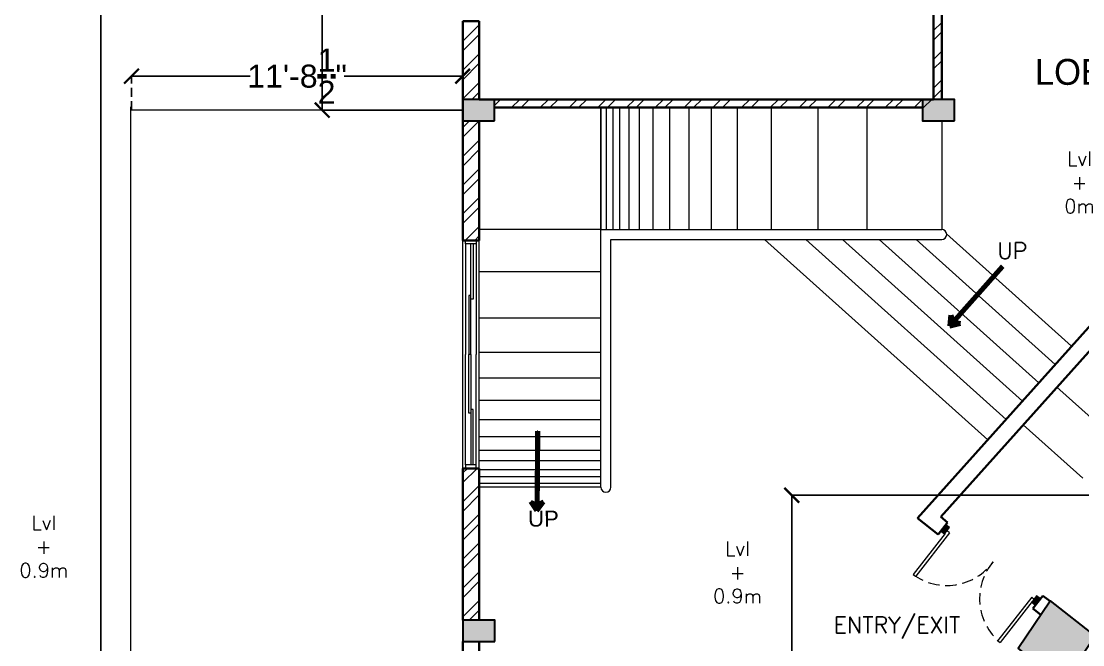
# Model space of a CAD drawing. Header units: inches. Extents: x 845 to 17085, y 908 to 10810.
# Drawn here: x 1931.4 to 2381.4, y 3171.1 to 3435.1 of the extents above; entities that cross this region are included whole.
import ezdxf

# ---------------------------------------------------------------- set-up
doc = ezdxf.new("R2010")
doc.units = ezdxf.units.IN
doc.header["$LTSCALE"] = 15
doc.header["$MEASUREMENT"] = 0
for name, pattern in [('ACAD_ISO04W100', [30.5, 24, -3, 0.5, -3]), ('CONTINUA', [0]), ('DASHED2', [0.375, 0.25, -0.125])]:
    doc.linetypes.add(name, pattern=pattern)
for name, color, linetype, lineweight in [('.13', 5, 'Continuous', 13), ('.15', 4, 'Continuous', 15), ('c1', 21, 'Continuous', 30), ('FURN', 43, 'Continuous', 18), ('FURN 2', 34, 'Continuous', 15), ('FURNITURE', 175, 'Continuous', 80), ('GRID', 8, 'ACAD_ISO04W100', 5), ('HATCH', 251, 'Continuous', 5), ('humans', 7, 'Continuous', 15), ('L-TXT', 255, 'Continuous', 9), ('SLD', 140, 'Continuous', 9), ('wall 1', 1, 'Continuous', 35), ('WIND & DOOR', 160, 'Continuous', 9)]:
    doc.layers.add(name, color=color, linetype=linetype, lineweight=lineweight)
doc.layers.add('door and window', color=7, linetype='Continuous', lineweight=25, true_color=0x0609c1)
doc.layers.add('TEX', color=133, linetype='Continuous')
doc.layers.add('Text', color=255, linetype='Continuous')
doc.styles.add('ROMANS', font='ROMANS')
doc.styles.get("Standard").update_dxf_attribs({"font": 'arial.ttf'})
doc.dimstyles.get("Standard").update_dxf_attribs({"dimtxt": 9.75, "dimasz": 6.25, "dimexe": 0.18, "dimexo": 0.0625, "dimgap": 0.09, "dimtad": 0, "dimdec": 1, "dimzin": 0, "dimdsep": 46, "dimlunit": 4, "dimtxsty": 'Standard', "dimblk": 'ARCHTICK', "dimcen": 0.09, "dimadec": 0, "dimazin": 0, "dimtfac": 1, "dimtdec": 1, "dimtofl": 0, "dimtmove": 0, "dimatfit": 3, "dimldrblk": 'ARCHTICK', "dimfxl": 1, "dimtolj": 1, "dimtzin": 0, "dimlwd": 25, "dimarcsym": 0})
pattern_1 = [(45, (-97695.34, -40951.402), (-6.0932045, 6.0932045), []), (45, (-97691.278, -40951.402), (-6.0932045, 6.0932045), [])]

# ---------------------------------------------------------------- blocks, each defined once
blk = doc.blocks.new('ARROW')
at = {"layer": 'FURNITURE'}
h = blk.add_hatch(color=4, dxfattribs=at)
h.dxf.hatch_style = 1
h.paths.add_polyline_path([(3172.813, 3642.279), (3172.7, 3642.199), (3172.768, 3642.199)])
h.paths.add_polyline_path([(3172.768, 3642.199), (3172.7, 3642.199), (3172.813, 3642.119)])
at = {"color": 4}
blk.add_line((3173.701, 3642.202), (3173.701, 3642.196), dxfattribs=at)
at = {"layer": 'FURNITURE', "color": 4}
for p, q in [((3172.7, 3642.199), (3172.813, 3642.279)), ((3173.701, 3642.202), (3172.7, 3642.202)), ((3173.701, 3642.199), (3172.7, 3642.199)), ((3172.7, 3642.199), (3172.813, 3642.119)), ((3173.701, 3642.196), (3172.7, 3642.196)), ((3172.813, 3642.279), (3172.768, 3642.199)), ((3172.813, 3642.119), (3172.768, 3642.199))]:
    blk.add_line(p, q, dxfattribs=at)
blk = doc.blocks.new('_ArchTick')
at = {"layer": 'GRID', "color": 0, "const_width": 0.15}
blk.add_lwpolyline([(-0.5, -0.5), (0.5, 0.5)], dxfattribs=at)
blk = doc.blocks.new('*D116')
at = {"layer": 'Defpoints', "color": 0, "linetype": 'ByBlock', "lineweight": 30, "transparency": 16777216}
for p in [(2118.63, 3891.44), (2059.04, 3397.46), (2118.63, 3397.46)]:
    blk.add_point(p, dxfattribs=at)
at = {"layer": 'humans', "color": 0, "linetype": 'ByBlock', "lineweight": -2, "transparency": 16777216}
for p, q in [((2118.57, 3891.44), (2058.86, 3891.44)), ((2118.57, 3397.46), (2058.86, 3397.46))]:
    blk.add_line(p, q, dxfattribs=at)
at = {"layer": 'humans', "color": 0, "linetype": 'Continuous', "lineweight": 25, "transparency": 16777216}
for p, q in [((2059.04, 3891.44), (2059.04, 3661.48)), ((2059.04, 3397.46), (2059.04, 3627.41))]:
    blk.add_line(p, q, dxfattribs=at)
at = {"layer": 'humans', "color": 0, "linetype": 'ByBlock', "lineweight": 25, "transparency": 16777216, "xscale": 6.25, "yscale": 6.25, "zscale": 6.25}
for p, rotation in [((2059.04, 3891.44), 90), ((2059.04, 3397.46), 270)]:
    blk.add_blockref('_ArchTick', p, dxfattribs=dict(at, rotation=rotation))
at = {"layer": 'humans', "color": 0, "linetype": 'ByBlock', "transparency": 16777216, "insert": (2059.04, 3644.45), "char_height": 9.75, "attachment_point": 5, "rotation": 90}
blk.add_mtext('\\A1;41\'-2"', dxfattribs=at)
blk = doc.blocks.new('*D142')
at = {"layer": 'Defpoints', "color": 0, "linetype": 'ByBlock', "lineweight": 30, "transparency": 16777216}
for p in [(2258.07, 3234.38), (2397.64, 3234.38), (2397.64, 2826.49)]:
    blk.add_point(p, dxfattribs=at)
at = {"layer": 'humans', "color": 0, "linetype": 'ByBlock', "lineweight": -2, "transparency": 16777216}
for p, q in [((2397.58, 3234.38), (2257.89, 3234.38)), ((2397.58, 2826.49), (2257.89, 2826.49))]:
    blk.add_line(p, q, dxfattribs=at)
at = {"layer": 'humans', "color": 0, "linetype": 'Continuous', "lineweight": 25, "transparency": 16777216}
for p, q in [((2258.07, 3234.38), (2258.07, 3038.79)), ((2258.07, 2826.49), (2258.07, 3022.07))]:
    blk.add_line(p, q, dxfattribs=at)
at = {"layer": 'humans', "color": 0, "linetype": 'ByBlock', "lineweight": 25, "transparency": 16777216, "xscale": 6.25, "yscale": 6.25, "zscale": 6.25}
for p, rotation in [((2258.07, 3234.38), 90), ((2258.07, 2826.49), 270)]:
    blk.add_blockref('_ArchTick', p, dxfattribs=dict(at, rotation=rotation))
at = {"layer": 'humans', "color": 0, "linetype": 'ByBlock', "transparency": 16777216, "insert": (2258.07, 3030.43), "char_height": 9.75, "attachment_point": 5, "rotation": 90}
blk.add_mtext("\\A1;34'", dxfattribs=at)
blk = doc.blocks.new('*D188')
at = {"layer": 'Defpoints', "color": 0, "linetype": 'DASHED2', "lineweight": 30, "transparency": 16777216}
for p in [(1965.17, 3891.44), (2118.63, 3891.44), (2118.63, 3047.89)]:
    blk.add_point(p, dxfattribs=at)
at = {"layer": 'SLD', "color": 0, "linetype": 'DASHED2', "lineweight": -2, "transparency": 16777216}
for p, q in [((2118.57, 3891.44), (1964.99, 3891.44)), ((2118.57, 3047.89), (1964.99, 3047.89))]:
    blk.add_line(p, q, dxfattribs=at)
at = {"layer": 'SLD', "color": 0, "linetype": 'Continuous', "lineweight": 25, "transparency": 16777216}
for p, q in [((1965.17, 3891.44), (1965.17, 3490.02)), ((1965.17, 3047.89), (1965.17, 3449.31))]:
    blk.add_line(p, q, dxfattribs=at)
at = {"layer": 'SLD', "color": 0, "linetype": 'DASHED2', "lineweight": 25, "transparency": 16777216, "xscale": 6.25, "yscale": 6.25, "zscale": 6.25}
for p, rotation in [((1965.17, 3891.44), 90), ((1965.17, 3047.89), 270)]:
    blk.add_blockref('_ArchTick', p, dxfattribs=dict(at, rotation=rotation))
at = {"layer": 'SLD', "color": 0, "linetype": 'DASHED2', "lineweight": 30, "transparency": 16777216, "insert": (1965.17, 3469.66), "char_height": 9.75, "attachment_point": 5, "rotation": 90}
blk.add_mtext('\\A1;70\'-3{\\H1x;\\S1/2;}"', dxfattribs=at)
blk = doc.blocks.new('*D210')
at = {"layer": 'Defpoints', "color": 0, "linetype": 'DASHED2', "lineweight": 211, "transparency": 16777216}
for p in [(1978.18, 3411.85), (1978.18, 3397.46), (2118.56, 3397.46)]:
    blk.add_point(p, dxfattribs=at)
at = {"layer": 'L-TXT', "color": 0, "linetype": 'DASHED2', "lineweight": -2, "transparency": 16777216}
for p, q in [((1978.18, 3397.52), (1978.18, 3412.03)), ((2118.56, 3397.52), (2118.56, 3412.03))]:
    blk.add_line(p, q, dxfattribs=at)
at = {"layer": 'L-TXT', "color": 0, "linetype": 'Continuous', "lineweight": 25, "transparency": 16777216}
for p, q in [((1978.18, 3411.85), (2028.44, 3411.85)), ((2118.56, 3411.85), (2068.3, 3411.85))]:
    blk.add_line(p, q, dxfattribs=at)
at = {"layer": 'L-TXT', "color": 0, "linetype": 'DASHED2', "lineweight": 25, "transparency": 16777216, "xscale": 6.25, "yscale": 6.25, "zscale": 6.25, "rotation": 180.0000000000002}
blk.add_blockref('_ArchTick', (1978.18, 3411.85), dxfattribs=at)
at = {"layer": 'L-TXT', "color": 0, "linetype": 'DASHED2', "lineweight": 25, "transparency": 16777216, "xscale": 6.25, "yscale": 6.25, "zscale": 6.25}
blk.add_blockref('_ArchTick', (2118.56, 3411.85), dxfattribs=at)
at = {"layer": 'L-TXT', "color": 0, "linetype": 'DASHED2', "lineweight": 211, "transparency": 16777216, "insert": (2048.37, 3411.85), "char_height": 9.75, "attachment_point": 5}
blk.add_mtext('\\A1;11\'-8{\\H1x;\\S1/2;}"', dxfattribs=at)

msp = doc.modelspace()

# ---------------------------------------------------------------- hatches: boundary and pattern name
at = {"layer": 'HATCH'}
h = msp.add_hatch(dxfattribs=at)
h.set_pattern_fill('ANSI32', color=256, scale=0.904682)
h.set_pattern_definition(pattern_1)
h.paths.add_polyline_path([(2118.63, 3401.98), (2125.57, 3401.98), (2125.57, 3435.09), (2118.63, 3435.09)])
h.paths.add_polyline_path([(2132.13, 3401.98), (2132.13, 3398.51), (2321.63, 3398.51), (2321.63, 3484.16), (2318.16, 3484.16), (2318.16, 3401.98)])
h.paths.add_polyline_path([(2125.57, 3392.94), (2118.63, 3392.94), (2118.63, 3342.27), (2125.57, 3342.27)])
h = msp.add_hatch(color=256, dxfattribs=at)
h.dxf.hatch_style = 1
h.paths.add_polyline_path([(2132.13, 3401.98), (2132.13, 3392.94), (2118.56, 3392.94), (2118.56, 3401.98)])
h = msp.add_hatch(color=256, dxfattribs=at)
h.dxf.hatch_style = 1
h.paths.add_polyline_path([(2327, 3401.98), (2327, 3392.94), (2313.43, 3392.94), (2313.43, 3401.98)])
h = msp.add_hatch(dxfattribs=at)
h.set_pattern_fill('ANSI32', color=256, scale=0.904682)
h.set_pattern_definition(pattern_1)
h.paths.add_polyline_path([(2125.57, 3245.77), (2118.63, 3245.77), (2118.63, 3181.44), (2125.57, 3181.44)])
at = {"layer": 'HATCH', "lineweight": 0, "true_color": 0x000000}
h = msp.add_hatch(dxfattribs=at)
h.set_pattern_fill('ANSI31', color=18, scale=0.120624, angle=90)
h.set_pattern_definition([(135, (1757479.89088, 79917.21), (-0.27080908924, -0.27080908924), [])])
h.paths.add_polyline_path([(2324.98, 3220.65), (2324.77, 3220.38), (2322.89, 3217.97), (2321.27, 3219.23), (2323.37, 3221.91)])
h.paths.add_polyline_path([(2363.5, 3190.52), (2361.41, 3187.84), (2359.8, 3189.1), (2360.01, 3189.37), (2361.89, 3191.78)])
at = {"layer": 'HATCH'}
h = msp.add_hatch(color=256, dxfattribs=at)
h.dxf.hatch_style = 1
h.paths.add_polyline_path([(2354.08, 3169.6), (2373.12, 3154.71), (2386.72, 3174.7), (2367.66, 3189.61)])
h = msp.add_hatch(color=256, dxfattribs=at)
h.dxf.hatch_style = 1
h.paths.add_polyline_path([(2132.21, 3181.44), (2132.21, 3172.4), (2118.63, 3172.4), (2118.63, 3181.44)])

# ---------------------------------------------------------------- linework, layer by layer
at = {"layer": '.13'}
for p, q in [((2376.73, 3297.5), (2323.74, 3345.02)), ((2341.18, 3257.84), (2246.56, 3342.67)), ((2348.95, 3266.52), (2264.02, 3342.67)), ((2355.9, 3274.26), (2279.6, 3342.67)), ((2362.84, 3282.01), (2295.19, 3342.67)), ((2369.79, 3289.76), (2310.77, 3342.67))]:
    msp.add_line(p, q, dxfattribs=at)
at = {"layer": '.15', "lineweight": 15}
for p, q in [((2118.63, 3245.77), (2118.63, 3342.27)), ((2125.57, 3245.77), (2125.57, 3342.27))]:
    msp.add_line(p, q, dxfattribs=at)
at = {"layer": 'c1'}
for points in [[(2132.13, 3392.94), (2132.13, 3401.98), (2118.56, 3401.98), (2118.56, 3392.94)], [(2327, 3392.94), (2327, 3401.98), (2313.43, 3401.98), (2313.43, 3392.94)], [(2132.2, 3172.4), (2132.2, 3181.44), (2118.63, 3181.44), (2118.63, 3172.4)]]:
    msp.add_lwpolyline(points, close=True, dxfattribs=at)
msp.add_lwpolyline([(2386.72, 3174.7), (2373.12, 3154.71), (2354.19, 3169.51), (2354.07, 3169.59), (2367.66, 3189.61), (2386.72, 3174.7)], dxfattribs=at)
at = {"layer": 'door and window', "color": 18, "lineweight": 0, "true_color": 0x000000}
for p, q in [((2323.1, 3218.24), (2309.5, 3200.85)), ((2325, 3218.48), (2310.61, 3200.09)), ((2325, 3218.48), (2323.93, 3219.31)), ((2359.78, 3191.27), (2345.39, 3172.88)), ((2359.78, 3191.27), (2360.84, 3190.44)), ((2360.01, 3189.37), (2346.41, 3171.98))]:
    msp.add_line(p, q, dxfattribs=at)
for points in [[(2323.37, 3221.91), (2321.27, 3219.23), (2322.89, 3217.97), (2324.98, 3220.65)], [(2361.89, 3191.78), (2359.8, 3189.1), (2361.41, 3187.84), (2363.5, 3190.52)]]:
    msp.add_lwpolyline(points, close=True, dxfattribs=at)
at = {"layer": 'FURN'}
for p, q in [((2177.17, 3346.91), (2321.63, 3346.91)), ((2177.17, 3237.78), (2177.17, 3346.91)), ((2181.41, 3342.67), (2321.63, 3342.67)), ((2181.41, 3237.78), (2181.41, 3342.67))]:
    msp.add_line(p, q, dxfattribs=at)
for centre, start, end in [((2321.63, 3344.79), 270, 90), ((2179.29, 3237.78), 180, 0)]:
    msp.add_arc(centre, 2.12, start, end, dxfattribs=at)
at = {"layer": 'FURN 2'}
for p, q in [((2177.17, 3398.51), (2177.17, 3346.91)), ((2177.17, 3346.91), (2177.17, 3398.51)), ((2179.38, 3398.51), (2179.38, 3346.91)), ((2182.16, 3398.51), (2182.16, 3346.91)), ((2185.11, 3398.51), (2185.11, 3346.91)), ((2189.03, 3398.51), (2189.03, 3346.91)), ((2193.39, 3398.51), (2193.39, 3346.91)), ((2199.14, 3398.51), (2199.14, 3346.91)), ((2206.28, 3398.51), (2206.28, 3346.91)), ((2214.51, 3398.51), (2214.51, 3346.91)), ((2223.93, 3398.51), (2223.93, 3346.91)), ((2234.9, 3398.51), (2234.9, 3346.91)), ((2249.4, 3398.51), (2249.4, 3346.91)), ((2269.06, 3398.51), (2269.06, 3346.91)), ((2289.85, 3398.51), (2289.85, 3346.91)), ((2321.63, 3392.94), (2321.63, 3346.91)), ((2177.17, 3346.91), (2125.57, 3346.91)), ((2177.17, 3329.02), (2125.57, 3329.02)), ((2177.17, 3309.36), (2125.57, 3309.36)), ((2177.17, 3294.86), (2125.57, 3294.86)), ((2177.17, 3283.89), (2125.57, 3283.89)), ((2370.49, 3280.15), (2395.71, 3257.53)), ((2177.17, 3274.47), (2125.57, 3274.47)), ((2177.17, 3266.24), (2125.57, 3266.24)), ((2356.22, 3264.23), (2381.44, 3241.62)), ((2177.17, 3259.1), (2125.57, 3259.1)), ((2177.17, 3253.35), (2125.57, 3253.35)), ((2177.17, 3248.99), (2125.57, 3248.99)), ((2177.17, 3245.08), (2125.57, 3245.08)), ((2177.17, 3242.12), (2125.57, 3242.12)), ((2177.17, 3239.34), (2125.57, 3239.34)), ((2177.17, 3237.78), (2125.57, 3237.78))]:
    msp.add_line(p, q, dxfattribs=at)
at = {"layer": 'humans', "linetype": 'ByBlock'}
for p, q in [((1977.8, 3398.79), (1977.8, 3058.23)), ((2118.56, 3397.46), (1978.18, 3397.46))]:
    msp.add_line(p, q, dxfattribs=at)
msp.add_arc((2122.3, 3163.85), 50.12, 86.2696, 86.5959, dxfattribs=at)
at = {"layer": 'wall 1', "ltscale": 1.5}
for p, q in [((2318.16, 3484.16), (2318.16, 3401.98)), ((2321.63, 3484.16), (2321.63, 3402.06)), ((2118.63, 3342.27), (2118.63, 3435.09)), ((2125.57, 3435.09), (2118.63, 3435.09)), ((2125.57, 3435.09), (2125.57, 3401.98)), ((2125.57, 3401.98), (2318.16, 3401.98)), ((2132.13, 3398.51), (2313.43, 3398.51)), ((2125.57, 3392.94), (2125.57, 3342.27)), ((2311.39, 3224.62), (2454.03, 3383.72)), ((2321.21, 3225.19), (2460.97, 3381.07)), ((2125.57, 3342.27), (2118.63, 3342.27)), ((2118.63, 3181.44), (2118.63, 3245.77)), ((2118.63, 3245.77), (2125.57, 3245.77)), ((2125.57, 3245.77), (2125.57, 3181.44)), ((2320.14, 3217.78), (2311.39, 3224.62)), ((2320.14, 3217.78), (2324.14, 3222.9)), ((2324.14, 3222.9), (2321.21, 3225.19)), ((2360.28, 3186.39), (2364.55, 3191.85)), ((2364.55, 3191.85), (2367.58, 3189.49)), ((2360.28, 3186.39), (2363.67, 3183.74)), ((2118.63, 3172.4), (2118.63, 3165.9)), ((2125.57, 3172.4), (2125.57, 3165.9))]:
    msp.add_line(p, q, dxfattribs=at)
at = {"layer": 'WIND & DOOR', "linetype": 'CONTINUA', "lineweight": 5, "ltscale": 0.4}
for p, q in [((2119.8, 3340.77), (2119.8, 3342.27)), ((2119.8, 3342.27), (2124.32, 3342.27)), ((2124.32, 3340.77), (2119.8, 3340.77)), ((2119.8, 3340.77), (2119.8, 3294.02)), ((2122.06, 3317.39), (2122.06, 3340.77)), ((2122.97, 3340.77), (2122.97, 3317.39)), ((2124.32, 3342.27), (2124.32, 3340.77)), ((2124.32, 3340.77), (2124.32, 3294.02)), ((2122.06, 3318.9), (2121.16, 3318.9)), ((2121.16, 3318.9), (2121.16, 3294.02)), ((2122.06, 3294.02), (2122.06, 3318.9)), ((2122.97, 3317.39), (2122.06, 3317.39)), ((2119.8, 3247.28), (2119.8, 3294.02)), ((2122.06, 3294.02), (2121.16, 3294.02)), ((2121.16, 3269.15), (2121.16, 3294.02)), ((2122.06, 3294.02), (2122.06, 3269.15)), ((2124.32, 3247.28), (2124.32, 3294.02)), ((2122.06, 3269.15), (2121.16, 3269.15)), ((2122.97, 3270.65), (2122.06, 3270.65)), ((2122.06, 3270.65), (2122.06, 3247.28)), ((2122.97, 3247.28), (2122.97, 3270.65)), ((2124.32, 3247.28), (2119.8, 3247.28)), ((2119.8, 3247.28), (2119.8, 3245.77)), ((2124.32, 3247.28), (2119.8, 3247.28)), ((2119.8, 3247.28), (2119.8, 3245.77)), ((2119.8, 3245.77), (2124.32, 3245.77)), ((2119.8, 3245.77), (2124.32, 3245.77)), ((2124.32, 3245.77), (2124.32, 3247.28)), ((2124.32, 3245.77), (2124.32, 3247.28))]:
    msp.add_line(p, q, dxfattribs=at)
at = {"layer": 'WIND & DOOR', "linetype": 'DASHED2', "lineweight": 9, "ltscale": 1.3}
for centre, start, end in [((2323.81, 3220.39), 233.7753, 324.1672), ((2361.92, 3190.57), 139.7688, 230.1607)]:
    msp.add_arc(centre, 24.21, start, end, dxfattribs=at)

# ---------------------------------------------------------------- block references
at = {"layer": 'Text', "ltscale": 0.115}
for p, xscale, yscale, zscale, rotation in [((-159988.1, 4654.54), -33.60439883689733, 33.60439883689732, 33.60439883689732, 228.4650380700486), ((123922.65, -104097.96), 33.60439883689735, 33.60439883689735, 33.60439883689735, 89.66720512827547)]:
    msp.add_blockref('ARROW', p, dxfattribs=dict(at, xscale=xscale, yscale=yscale, zscale=zscale, rotation=rotation))

# ---------------------------------------------------------------- texts
at = {"layer": 'TEX', "insert": (2159.34, 3221.04), "char_height": 6.721, "attachment_point": 9, "rotation": 0.2452}
msp.add_mtext_dynamic_manual_height_columns('UP', width=0.00275, gutter_width=0.0139, heights=[0], dxfattribs=at)
at = {"layer": 'Text', "ltscale": 0.115, "style": 'ROMANS'}
for s, width, gutter_width, insert, char_height, attachment_point in [('\\pxqc;{\\fCentury Gothic|b0|i0|c0|p34;LOBBY}', 0.000266, 0.0166, (2385.57, 3408.02), 10.9606, 9), ('\\pxqc;Lvl + 0m', 3.9371, 0.00837, (2382.02, 3353.79), 6.0312, 9), ('UP', 0.00275, 0.0139, (2345.23, 3334.42), 6.921, 7), ('\\pxqc;Lvl + 0.9m', 3.9371, 0.00837, (1939.04, 3199.58), 6.0312, 7), ('\\pxqc;Lvl + 0.9m', 3.9371, 0.00837, (2237.06, 3188.65), 6.0312, 9), ('\\pxqc;ENTRY/EXIT', 0.00275, 0.0139, (2302.69, 3173.73), 6.9209, 9)]:
    msp.add_mtext_dynamic_manual_height_columns(s, width=width, gutter_width=gutter_width, heights=[0], dxfattribs=dict(at, insert=insert, char_height=char_height, attachment_point=attachment_point))

# ---------------------------------------------------------------- dimensions: what is measured, and where the dimension line sits
at = {"layer": 'humans', "linetype": 'ByBlock'}
for p1, p2, distance, picture, middle in [((2118.63, 3891.44), (2118.63, 3397.46), -59.59, '*D116', (2059.04, 3644.45)), ((2397.64, 2826.49), (2397.64, 3234.38), 139.58, '*D142', (2258.07, 3030.43))]:
    dim = msp.add_aligned_dim(p1=p1, p2=p2, distance=distance, dimstyle='Standard', dxfattribs=at)
    dim.commit()
    dim.dimension.update_dxf_attribs({"geometry": picture, "text_midpoint": middle})
at = {"layer": 'L-TXT', "linetype": 'DASHED2', "lineweight": 211}
dim = msp.add_aligned_dim(p1=(2118.56, 3397.46), p2=(1978.18, 3397.46), distance=-14.39, dimstyle='Standard', dxfattribs=at)
dim.commit()
dim.dimension.update_dxf_attribs({"geometry": '*D210', "text_midpoint": (2048.37, 3411.85)})
at = {"layer": 'SLD', "linetype": 'DASHED2', "lineweight": 30}
dim = msp.add_aligned_dim(p1=(2118.6299, 3047.8925), p2=(2118.6299, 3891.4362), distance=153.456, dimstyle='Standard', dxfattribs=at)
dim.commit()
dim.dimension.update_dxf_attribs({"geometry": '*D188', "text_midpoint": (1965.1739, 3469.6644)})

doc.saveas('drawing.dxf')
